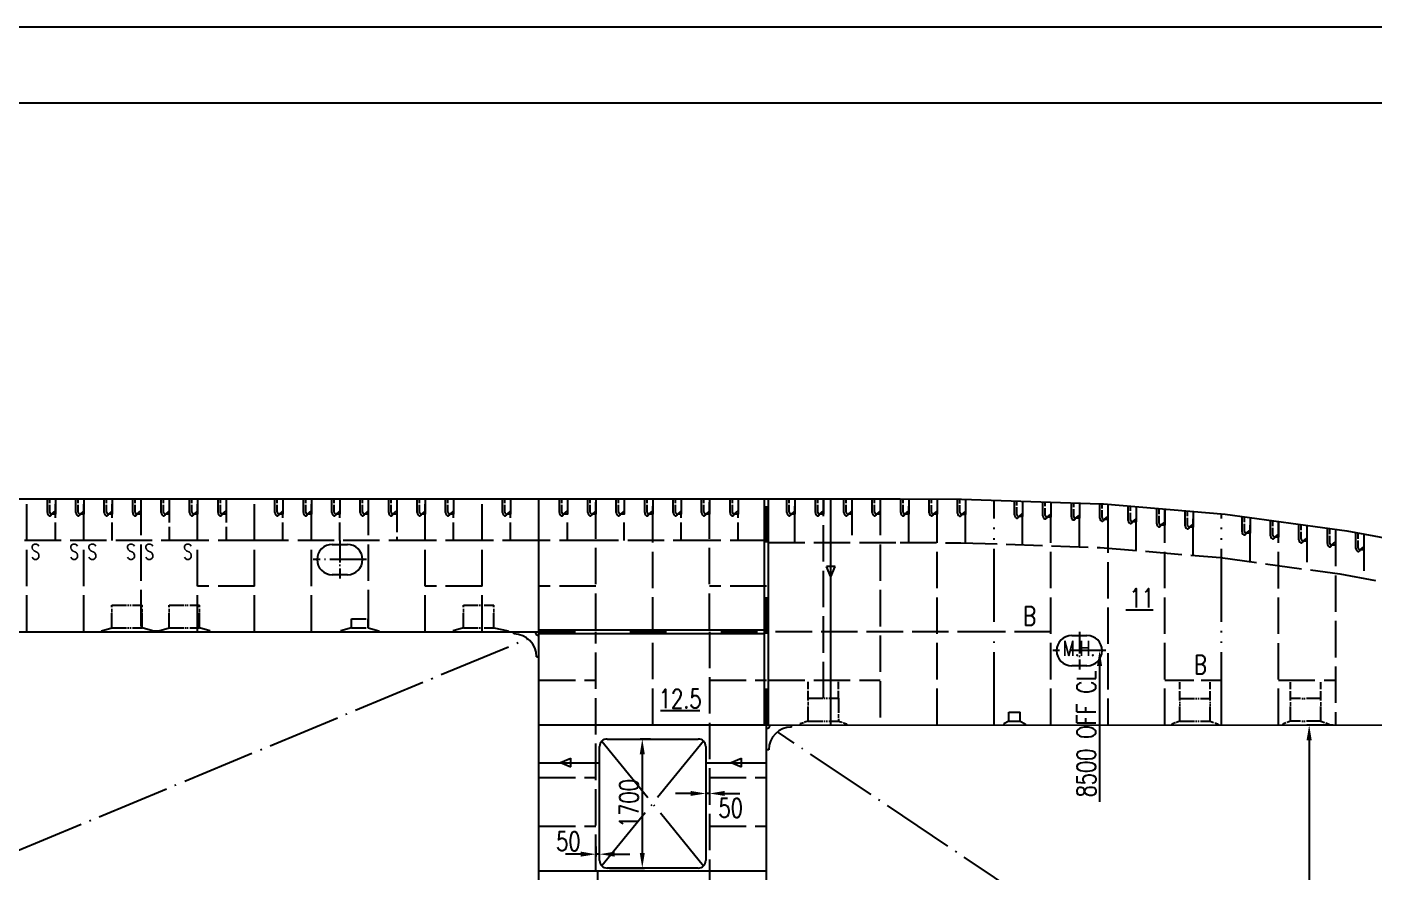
# Model space of a CAD drawing. Extents: x 373818 to 564480, y 322172 to 634257.
# Drawn here: x 514346 to 532106, y 484344 to 495477 of the extents above; entities that cross this region are included whole.
import ezdxf

# ---------------------------------------------------------------- set-up
doc = ezdxf.new("R2010")
doc.units = 0
doc.header["$LTSCALE"] = 40
doc.header["$MEASUREMENT"] = 0
for name, pattern in [('ACAD_ISO02W100', [15, 12, -3]), ('ACAD_ISO03W100', [30, 12, -18]), ('ACAD_ISO04W100', [30.5, 24, -3, 0.5, -3]), ('ACAD_ISO05W100', [34, 24, -3, 0.5, -3, 0.5, -3])]:
    doc.linetypes.add(name, pattern=pattern)
doc.layers.get('0').update_dxf_attribs({"linetype": 'CONTINUOUS'})
doc.layers.get('DEFPOINTS').update_dxf_attribs({"linetype": 'CONTINUOUS'})
for name, color, linetype in [('01CONTINUOUS', 2, 'CONTINUOUS'), ('BT_ENG', 7, 'CONTINUOUS'), ('C-CEN', 4, 'ACAD_ISO04W100'), ('C-CON', 4, 'CONTINUOUS'), ('C-DAS', 4, 'ACAD_ISO02W100'), ('C-PH', 4, 'ACAD_ISO05W100'), ('Y-CON', 2, 'CONTINUOUS'), ('Y-DAS', 2, 'ACAD_ISO02W100'), ('Y-H', 2, 'ACAD_ISO03W100'), ('Y-PH', 2, 'ACAD_ISO05W100')]:
    doc.layers.add(name, color=color, linetype=linetype)
doc.styles.add('ROMANS', font='romans.shx', dxfattribs={"width": 0.75, "height": 250, "bigfont": 'hzdx.shx'})
doc.dimstyles.new('DM-100', dxfattribs={"dimscale": 0, "dimtxt": 250, "dimasz": 200, "dimexe": 30, "dimexo": 30, "dimgap": 50, "dimtad": 1, "dimdec": 0, "dimzin": 0, "dimdsep": 46, "dimtxsty": 'ROMANS', "dimcen": 0, "dimclrd": 1, "dimclre": 1, "dimclrt": 1, "dimadec": 0, "dimazin": 0, "dimtfac": 1, "dimtdec": 0, "dimtmove": 0, "dimatfit": 3, "dimfxl": 0, "dimtolj": 1, "dimtzin": 0, "dimarcsym": 0})

# ---------------------------------------------------------------- blocks, each defined once
blk = doc.blocks.new('*D8')
at = {"color": 1, "linetype": 'ByBlock', "transparency": 16777216}
for p, q in [((531566, 486281), (531221, 486281)), ((531251, 486081), (531251, 478960)), ((531566, 478760), (531221, 478760))]:
    blk.add_line(p, q, dxfattribs=at)
for points in [[(531217, 486081), (531284, 486081), (531251, 486281)], [(531217, 478960), (531284, 478960), (531251, 478760)]]:
    blk.add_solid(points, dxfattribs=at)
at = {"layer": 'DEFPOINTS', "color": 0, "linetype": 'ByBlock', "transparency": 16777216}
for p in [(531596, 486281), (531251, 478760), (531596, 478760)]:
    blk.add_point(p, dxfattribs=at)
at = {"color": 1, "linetype": 'ByBlock', "transparency": 16777216, "insert": (531076, 482521), "char_height": 250, "attachment_point": 5, "rotation": 90, "style": 'ROMANS'}
blk.add_mtext('\\A1;7508', dxfattribs=at)
blk = doc.blocks.new('A$C75882CA2')
at = {"layer": 'C-CON'}
for p, q in [((0, 57), (136, 114)), ((0, 57), (136, 0)), ((136, 0), (136, 114))]:
    blk.add_line(p, q, dxfattribs=at)
blk = doc.blocks.new('*D45')
at = {"color": 1, "linetype": 'ByBlock', "transparency": 16777216}
for p, q in [((522459, 485896), (522459, 484596)), ((522026, 484396), (522489, 484396))]:
    blk.add_line(p, q, dxfattribs=at)
for points in [[(522426, 485896), (522492, 485896), (522459, 486096)], [(522426, 484596), (522492, 484596), (522459, 484396)]]:
    blk.add_solid(points, dxfattribs=at)
at = {"layer": 'DEFPOINTS', "color": 0, "linetype": 'ByBlock', "transparency": 16777216}
for p in [(521996, 486096), (521996, 484396), (522459, 484396)]:
    blk.add_point(p, dxfattribs=at)
at = {"color": 1, "linetype": 'ByBlock', "transparency": 16777216, "insert": (522284, 485246), "char_height": 250, "attachment_point": 5, "rotation": 90, "style": 'ROMANS'}
blk.add_mtext('\\A1;1700', dxfattribs=at)
blk = doc.blocks.new('*D46')
at = {"color": 1, "linetype": 'ByBlock', "transparency": 16777216}
for p, q in [((523296, 485481), (523296, 485349)), ((523096, 485379), (522896, 485379)), ((523346, 485379), (523296, 485379)), ((523346, 485379), (523296, 485379)), ((523546, 485379), (523746, 485379))]:
    blk.add_line(p, q, dxfattribs=at)
for points in [[(523096, 485412), (523096, 485346), (523296, 485379)], [(523546, 485412), (523546, 485346), (523346, 485379)]]:
    blk.add_solid(points, dxfattribs=at)
at = {"layer": 'DEFPOINTS', "color": 0, "linetype": 'ByBlock', "transparency": 16777216}
for p in [(523296, 485511), (523346, 485511), (523296, 485379)]:
    blk.add_point(p, dxfattribs=at)
at = {"color": 1, "linetype": 'ByBlock', "transparency": 16777216, "insert": (523624, 485188), "char_height": 250, "attachment_point": 5, "style": 'ROMANS'}
blk.add_mtext('\\A1;50', dxfattribs=at)
blk = doc.blocks.new('*D47')
at = {"color": 1, "linetype": 'ByBlock', "transparency": 16777216}
for p, q in [((521846, 484682), (521846, 484549)), ((521646, 484579), (521446, 484579)), ((521896, 484579), (521846, 484579)), ((521896, 484579), (521846, 484579)), ((522096, 484579), (522296, 484579))]:
    blk.add_line(p, q, dxfattribs=at)
for points in [[(521646, 484613), (521646, 484546), (521846, 484579)], [(522096, 484613), (522096, 484546), (521896, 484579)]]:
    blk.add_solid(points, dxfattribs=at)
at = {"layer": 'DEFPOINTS', "color": 0, "linetype": 'ByBlock', "transparency": 16777216}
for p in [(521846, 484712), (521896, 484712), (521846, 484579)]:
    blk.add_point(p, dxfattribs=at)
at = {"color": 1, "linetype": 'ByBlock', "transparency": 16777216, "insert": (521484, 484749), "char_height": 250, "attachment_point": 5, "style": 'ROMANS'}
blk.add_mtext('\\A1;50', dxfattribs=at)
blk = doc.blocks.new('0')
for p, q in [((-330, -30), (-330, 0)), ((-30, -330), (0, -330))]:
    blk.add_line(p, q)
blk.add_arc((-330, -330), 300, 0, 90)
blk = doc.blocks.new('A$C771200ED')
at = {"layer": 'C-CON', "linetype": 'ACAD_ISO05W100', "ltscale": 0.2}
for p, q in [((135, 350), (535, 350)), ((135, 50), (135, 350)), ((535, 50), (535, 350)), ((0, 12), (135, 50)), ((0, 12), (0, 0)), ((135, 50), (535, 50)), ((670, 12), (535, 50)), ((670, 12), (670, 0))]:
    blk.add_line(p, q, dxfattribs=at)

msp = doc.modelspace()

# ---------------------------------------------------------------- linework, layer by layer
at = {"color": 2}
msp.add_line((417794.48, 494477.25), (562894.48, 494477.25), dxfattribs=at)
for p, q in [((514616.41, 489078.44), (514616.41, 489260.36)), ((514991.41, 489078.44), (514991.41, 489260.36)), ((515366.41, 489078.44), (515366.41, 489260.36)), ((515741.41, 489078.44), (515741.41, 489260.36)), ((516116.41, 489078.44), (516116.41, 489260.36)), ((516491.41, 489078.44), (516491.41, 489260.36)), ((516866.41, 489078.44), (516866.41, 489260.36)), ((517616.41, 489078.44), (517616.41, 489260.36)), ((517991.41, 489078.44), (517991.41, 489260.36)), ((518366.41, 489078.44), (518366.41, 489260.36)), ((518741.41, 489078.44), (518741.41, 489260.36)), ((519116.41, 489078.44), (519116.41, 489260.36)), ((519491.41, 489078.44), (519491.41, 489260.36)), ((519866.41, 489078.44), (519866.41, 489260.36)), ((520616.41, 489078.44), (520616.41, 489260.36)), ((521366.41, 489078.44), (521366.41, 489260.36)), ((521741.41, 489078.44), (521741.41, 489260.36)), ((522116.41, 489078.44), (522116.41, 489260.36)), ((522491.41, 489078.44), (522491.41, 489260.36)), ((522866.41, 489078.44), (522866.41, 489260.36)), ((523241.41, 489078.44), (523241.41, 489260.36)), ((523616.41, 489078.44), (523616.41, 489260.36)), ((524071.41, 486283.31), (524071.41, 489260.36)), ((524121.63, 486283.3), (524121.41, 489260.36)), ((524366.41, 489078.44), (524366.41, 489260.36)), ((524741.41, 489078.44), (524741.41, 489260.36)), ((525116.41, 489078.44), (525116.41, 489260.36)), ((525491.41, 489078.44), (525491.41, 489260.36)), ((525866.41, 489078.44), (525866.41, 489260.36)), ((526241.41, 489076.27), (526241.41, 489258.19)), ((526616.41, 489073.03), (526616.41, 489254.95)), ((527366.41, 489047.94), (527366.41, 489229.86)), ((527741.41, 489035.39), (527741.41, 489217.31)), ((528116.41, 489022.84), (528116.41, 489204.76)), ((528491.41, 489006.25), (528491.41, 489195.73)), ((528866.41, 488974.64), (528866.41, 489165.41)), ((529241.41, 488933.42), (529241.41, 489133.8)), ((529616.41, 488906.42), (529616.41, 489102.19)), ((530366.41, 488826.88), (530366.41, 489027.43)), ((530741.41, 488774.59), (530741.41, 488976.43)), ((531116.41, 488722.3), (531116.41, 488925.44)), ((531491.41, 488670.02), (531491.41, 488874.44)), ((531866.41, 488608.35), (531866.41, 488817.54)), ((518371.41, 488660.36), (518571.41, 488660.36)), ((518571.41, 488260.36), (518371.41, 488260.36)), ((521096.41, 487535.36), (524071.41, 487535.36)), ((521096.41, 487485.36), (524071.41, 487485.36)), ((528121.41, 487460.36), (528321.41, 487460.36)), ((528321.41, 487060.36), (528121.41, 487060.36)), ((521996.41, 486096.36), (523196.41, 486096.36)), ((521896.41, 484496.36), (521896.41, 485996.36)), ((523296.41, 485996.36), (523296.41, 484496.36)), ((524096.41, 484356.36), (521096.41, 484356.36)), ((521871.41, 482499.36), (521871.41, 484356.36)), ((523196.41, 484396.36), (521996.41, 484396.36))]:
    msp.add_line(p, q)
at = {"color": 1}
for p, q in [((524945.62, 486283.03), (524946.41, 489260.36)), ((521896.41, 485779.8), (521096.41, 485779.8)), ((524096.41, 485779.8), (523296.41, 485779.8))]:
    msp.add_line(p, q, dxfattribs=at)
at = {"color": 0}
msp.add_line((516001.41, 487522.36), (516086.14, 487522.36), dxfattribs=at)
at = {"color": 1, "linetype": 'ByBlock'}
for p, q in [((528487.28, 487060.36), (528487.28, 485269.2)), ((522566.41, 486096.36), (522429.12, 486096.36))]:
    msp.add_line(p, q, dxfattribs=at)
at = {"ltscale": 0.5}
msp.add_line((530903.46, 486293.01), (530903.46, 486281.08), dxfattribs=at)
for centre, radius, start, end in [((514666.41, 489078.44), 50, 180, 220.300494), ((514647.35, 489062.27), 25, 220.300494, 355.621629), ((514671.41, 489085.36), 25, 180, 270), ((515041.41, 489078.44), 50, 180, 220.300494), ((515022.35, 489062.27), 25, 220.300494, 355.621629), ((515046.41, 489085.36), 25, 180, 270), ((515416.41, 489078.44), 50, 180, 220.300494), ((515397.35, 489062.27), 25, 220.300494, 355.621629), ((515421.41, 489085.36), 25, 180, 270), ((515791.41, 489078.44), 50, 180, 220.300494), ((515772.35, 489062.27), 25, 220.300494, 355.621629), ((515796.41, 489085.36), 25, 180, 270), ((516166.41, 489078.44), 50, 180, 220.300494), ((516147.35, 489062.27), 25, 220.300494, 355.621629), ((516171.41, 489085.36), 25, 180, 270), ((516541.41, 489078.44), 50, 180, 220.300494), ((516522.35, 489062.27), 25, 220.300494, 355.621629), ((516546.41, 489085.36), 25, 180, 270), ((516916.41, 489078.44), 50, 180, 220.300494), ((516897.35, 489062.27), 25, 220.300494, 355.621629), ((516921.41, 489085.36), 25, 180, 270), ((517666.41, 489078.44), 50, 180, 220.300494), ((517647.35, 489062.27), 25, 220.300494, 355.621629), ((517671.41, 489085.36), 25, 180, 270), ((518041.41, 489078.44), 50, 180, 220.300494), ((518022.35, 489062.27), 25, 220.300494, 355.621629), ((518046.41, 489085.36), 25, 180, 270), ((518416.41, 489078.44), 50, 180, 220.300494), ((518397.35, 489062.27), 25, 220.300494, 355.621629), ((518421.41, 489085.36), 25, 180, 270), ((518791.41, 489078.44), 50, 180, 220.300494), ((518772.35, 489062.27), 25, 220.300494, 355.621629), ((518796.41, 489085.36), 25, 180, 270), ((519166.41, 489078.44), 50, 180, 220.300494), ((519147.35, 489062.27), 25, 220.300494, 355.621629), ((519171.41, 489085.36), 25, 180, 270), ((519541.41, 489078.44), 50, 180, 220.300494), ((519522.35, 489062.27), 25, 220.300494, 355.621629), ((519546.41, 489085.36), 25, 180, 270), ((519916.41, 489078.44), 50, 180, 220.300494), ((519897.35, 489062.27), 25, 220.300494, 355.621629), ((519921.41, 489085.36), 25, 180, 270), ((520666.41, 489078.44), 50, 180, 220.300494), ((520647.35, 489062.27), 25, 220.300494, 355.621629), ((520671.41, 489085.36), 25, 180, 270), ((521416.41, 489078.44), 50, 180, 220.300494), ((521397.35, 489062.27), 25, 220.300494, 355.621629), ((521421.41, 489085.36), 25, 180, 270), ((521791.41, 489078.44), 50, 180, 220.300494), ((521772.35, 489062.27), 25, 220.300494, 355.621629), ((521796.41, 489085.36), 25, 180, 270), ((522166.41, 489078.44), 50, 180, 220.300494), ((522147.35, 489062.27), 25, 220.300494, 355.621629), ((522171.41, 489085.36), 25, 180, 270), ((522541.41, 489078.44), 50, 180, 220.300494), ((522522.35, 489062.27), 25, 220.300494, 355.621629), ((522546.41, 489085.36), 25, 180, 270), ((522916.41, 489078.44), 50, 180, 220.300494), ((522897.35, 489062.27), 25, 220.300494, 355.621629), ((522921.41, 489085.36), 25, 180, 270), ((523291.41, 489078.44), 50, 180, 220.300494), ((523272.35, 489062.27), 25, 220.300494, 355.621629), ((523296.41, 489085.36), 25, 180, 270), ((523666.41, 489078.44), 50, 180, 220.300494), ((523647.35, 489062.27), 25, 220.300494, 355.621629), ((523671.41, 489085.36), 25, 180, 270), ((524416.41, 489078.44), 50, 180, 220.300494), ((524397.35, 489062.27), 25, 220.300494, 355.621629), ((524421.41, 489085.36), 25, 180, 270), ((524791.41, 489078.44), 50, 180, 220.300494), ((524772.35, 489062.27), 25, 220.300494, 355.621629), ((524796.41, 489085.36), 25, 180, 270), ((525166.41, 489078.44), 50, 180, 220.300494), ((525147.35, 489062.27), 25, 220.300494, 355.621629), ((525171.41, 489085.36), 25, 180, 270), ((525541.41, 489078.44), 50, 180, 220.300494), ((525522.35, 489062.27), 25, 220.300494, 355.621629), ((525546.41, 489085.36), 25, 180, 270), ((525916.41, 489078.44), 50, 180, 220.300494), ((525897.35, 489062.27), 25, 220.300494, 355.621629), ((525921.41, 489085.36), 25, 180, 270), ((526291.41, 489076.27), 50, 180, 220.300494), ((526272.35, 489060.1), 25, 220.300494, 355.621629), ((526296.41, 489083.19), 25, 180, 270), ((526666.41, 489073.03), 50, 180, 220.300494), ((526647.35, 489056.86), 25, 220.300494, 355.621629), ((526671.41, 489079.95), 25, 180, 270), ((527416.41, 489047.94), 50, 180, 220.300494), ((527397.35, 489031.77), 25, 220.300494, 355.621629), ((527421.41, 489054.86), 25, 180, 270), ((527791.41, 489035.39), 50, 180, 220.300494), ((527772.35, 489019.22), 25, 220.300494, 355.621629), ((527796.41, 489042.31), 25, 180, 270), ((528166.41, 489022.84), 50, 180, 220.300494), ((528147.35, 489006.67), 25, 220.300494, 355.621629), ((528171.41, 489029.76), 25, 180, 270), ((528541.41, 489006.25), 50, 180, 220.300494), ((528522.35, 488990.08), 25, 220.300494, 355.621629), ((528546.41, 489013.17), 25, 180, 270), ((528916.41, 488974.64), 50, 180, 220.300494), ((528897.35, 488958.47), 25, 220.300494, 355.621629), ((528921.41, 488981.56), 25, 180, 270), ((529291.41, 488933.42), 50, 180, 220.300494), ((529296.41, 488940.34), 25, 180, 270), ((529272.35, 488917.25), 25, 220.300494, 355.621629), ((529666.41, 488906.42), 50, 180, 220.300494), ((529647.35, 488890.25), 25, 220.300494, 355.621629), ((529671.41, 488913.34), 25, 180, 270), ((530416.41, 488826.88), 50, 180, 220.300494), ((530397.35, 488810.71), 25, 220.300494, 355.621629), ((530421.41, 488833.8), 25, 180, 270), ((530791.41, 488774.59), 50, 180, 220.300494), ((530772.35, 488758.42), 25, 220.300494, 355.621629), ((530796.41, 488781.51), 25, 180, 270), ((518371.41, 488460.36), 200, 90, 270), ((518571.41, 488460.36), 200, 270, 90), ((531166.41, 488722.3), 50, 180, 220.300494), ((531147.35, 488706.13), 25, 220.300494, 355.621629), ((531171.41, 488729.23), 25, 180, 270), ((531541.41, 488670.02), 50, 180, 220.300494), ((531522.35, 488653.85), 25, 220.300494, 355.621629), ((531546.41, 488676.94), 25, 180, 270), ((531916.41, 488608.35), 50, 180, 220.300494), ((531897.35, 488592.18), 25, 220.300494, 355.621629), ((531921.41, 488615.27), 25, 180, 270), ((521096.41, 487510.36), 50, 180, 270), ((528121.41, 487260.36), 200, 90, 270), ((528321.41, 487260.36), 200, 270, 90), ((524096.41, 486283.31), 50, 270, 359.981314), ((521996.41, 485996.36), 100, 90, 180), ((523196.41, 485996.36), 100, 0, 90), ((521996.41, 484496.36), 100, 180, 270), ((523196.41, 484496.36), 100, 270, 0)]:
    msp.add_arc(centre, radius, start, end)
at = {"color": 1, "linetype": 'ByBlock'}
for points in [[(528453.94, 487060.36), (528520.61, 487060.36), (528487.28, 487260.36)], [(522425.79, 485896.36), (522492.46, 485896.36), (522459.12, 486096.36)]]:
    msp.add_solid(points, dxfattribs=at)
at = {"layer": '01CONTINUOUS'}
for p, q in [((521096.41, 486283.31), (524096.41, 486283.31)), ((524096.41, 486283.31), (536846.41, 486279.13)), ((524096.41, 471237.41), (524096.41, 486283.31))]:
    msp.add_line(p, q, dxfattribs=at)
at = {"layer": 'BT_ENG'}
msp.add_line((415294.48, 495477.25), (563894.48, 495477.25), dxfattribs=at)
at = {"layer": 'C-CEN', "ltscale": 0.3}
for p, q in [((518471.41, 488710.36), (518471.41, 488210.36)), ((528221.41, 487510.36), (528221.41, 487010.36))]:
    msp.add_line(p, q, dxfattribs=at)
at = {"layer": 'C-CEN', "ltscale": 0.5}
for p, q in [((518821.41, 488460.36), (518121.41, 488460.36)), ((528571.41, 487260.36), (527871.41, 487260.36))]:
    msp.add_line(p, q, dxfattribs=at)
at = {"layer": 'C-CEN'}
for p, q in [((479243.94, 470102.24), (520948.89, 487418.48)), ((542700.6, 473813.55), (524242.13, 486190.04)), ((521925.7, 486067.07), (523267.12, 484425.65)), ((523267.12, 486067.07), (521925.7, 484425.65))]:
    msp.add_line(p, q, dxfattribs=at)
at = {"layer": 'C-CON', "linetype": 'ACAD_ISO05W100', "ltscale": 0.2}
for p, q in [((520101.41, 487860.36), (520501.41, 487860.36)), ((520101.41, 487560.36), (520101.41, 487860.36)), ((520501.41, 487560.36), (520501.41, 487860.36)), ((518625.62, 487560.36), (518485.62, 487522.36)), ((518485.62, 487522.36), (518485.62, 487510.36)), ((518625.62, 487560.36), (518625.62, 487680.36)), ((518625.62, 487680.36), (518845.62, 487680.36)), ((518625.62, 487560.36), (518845.62, 487560.36)), ((518845.62, 487560.36), (518845.62, 487680.36)), ((518845.62, 487560.36), (518985.62, 487522.36)), ((518985.62, 487522.36), (518985.62, 487510.36)), ((520101.41, 487560.36), (519966.41, 487522.36)), ((519966.41, 487522.36), (519966.41, 487510.36)), ((520101.41, 487560.36), (520501.41, 487560.36)), ((520501.41, 487560.36), (520691.41, 487522.36)), ((520691.41, 487522.36), (520691.41, 487510.36)), ((524646.53, 486333.14), (524646.63, 486633.14)), ((524646.63, 486633.14), (525046.56, 486633)), ((525046.56, 486633.05), (525046.46, 486333.05)), ((529546.46, 486331.42), (529546.56, 486631.42)), ((529546.56, 486631.46), (529946.56, 486631.33)), ((529946.46, 486331.33), (529946.56, 486631.33)), ((531406.56, 486631.17), (531006.56, 486631.04)), ((531006.66, 486331.04), (531006.56, 486631.04)), ((531406.66, 486331.17), (531406.56, 486631.17)), ((527291.84, 486332.26), (527291.88, 486452.26)), ((527291.88, 486452.26), (527441.88, 486452.21)), ((527441.84, 486332.21), (527441.88, 486452.21)), ((524646.53, 486333.14), (525046.56, 486333)), ((527291.84, 486332.26), (527224.99, 486294.28)), ((527224.99, 486294.28), (527224.99, 486282.28)), ((527291.84, 486332.26), (527441.84, 486332.21)), ((527441.84, 486332.21), (527504.99, 486294.19)), ((527504.99, 486294.19), (527504.99, 486282.19)), ((529546.56, 486331.46), (529946.46, 486331.33)), ((531406.66, 486331.17), (531006.56, 486331.04))]:
    msp.add_line(p, q, dxfattribs=at)
at = {"layer": 'C-CON'}
msp.add_line((522697.3, 486471.54), (523217.65, 486471.54), dxfattribs=at)
at = {"layer": 'C-CON', "linetype": 'ACAD_ISO05W100', "ltscale": 0.05}
for p, q in [((524539.65, 486295.17), (524539.64, 486283.17)), ((524646.53, 486333.14), (524539.65, 486295.17)), ((525046.46, 486333.05), (525149.58, 486295.02)), ((525149.58, 486295.02), (525149.58, 486283.02)), ((529546.46, 486331.42), (529439.58, 486293.45)), ((529439.58, 486293.45), (529439.58, 486281.45)), ((529946.46, 486331.33), (530049.65, 486293.3)), ((530049.65, 486293.3), (530049.65, 486281.3)), ((531006.66, 486331.04), (530903.46, 486293.01)), ((531406.66, 486331.17), (531513.46, 486293.21)), ((531513.46, 486293.21), (531513.47, 486281.21))]:
    msp.add_line(p, q, dxfattribs=at)
at = {"layer": 'C-DAS', "ltscale": 0.2}
for p, q in [((514646.41, 489085.36), (514646.41, 489260.36)), ((515021.41, 489085.36), (515021.41, 489260.36)), ((515396.41, 489085.36), (515396.41, 489260.36)), ((515771.41, 489085.36), (515771.41, 489260.36)), ((516146.41, 489085.36), (516146.41, 489260.36)), ((516521.41, 489085.36), (516521.41, 489260.36)), ((516896.41, 489085.36), (516896.41, 489260.36)), ((517646.41, 489085.36), (517646.41, 489260.36)), ((518021.41, 489085.36), (518021.41, 489260.36)), ((518396.41, 489085.36), (518396.41, 489260.36)), ((518771.41, 489085.36), (518771.41, 489260.36)), ((519146.41, 489085.36), (519146.41, 489260.36)), ((519521.41, 489085.36), (519521.41, 489260.36)), ((519896.41, 489085.36), (519896.41, 489260.36)), ((520646.41, 489085.36), (520646.41, 489260.36)), ((521396.41, 489085.36), (521396.41, 489260.36)), ((521771.41, 489085.36), (521771.41, 489260.36)), ((522146.41, 489085.36), (522146.41, 489260.36)), ((522521.41, 489085.36), (522521.41, 489260.36)), ((522896.41, 489085.36), (522896.41, 489260.36)), ((523271.41, 489085.36), (523271.41, 489260.36)), ((523646.41, 489085.36), (523646.41, 489260.36)), ((524396.41, 489085.36), (524396.41, 489260.36)), ((524771.41, 489085.36), (524771.41, 489260.36)), ((525146.41, 489085.36), (525146.41, 489260.36)), ((525521.41, 489085.36), (525521.41, 489260.36)), ((525896.41, 489085.36), (525896.41, 489260.36)), ((526271.41, 489083.19), (526271.41, 489258.19)), ((526646.41, 489079.95), (526646.41, 489254.95)), ((527396.41, 489054.86), (527396.41, 489229.86)), ((527771.41, 489042.31), (527771.41, 489217.31)), ((528146.41, 489029.76), (528146.41, 489204.76)), ((528521.41, 489013.17), (528521.41, 489194.07)), ((528896.41, 488981.56), (528896.41, 489162.88)), ((529271.41, 488940.34), (529271.41, 489131.27)), ((529646.41, 488913.34), (529646.41, 489099.66)), ((530396.41, 488833.8), (530396.41, 489023.35)), ((530771.41, 488781.51), (530771.41, 488972.36)), ((531146.41, 488729.23), (531146.41, 488921.36)), ((531521.41, 488676.94), (531521.41, 488870.36)), ((531896.41, 488615.27), (531896.41, 488811.98))]:
    msp.add_line(p, q, dxfattribs=at)
at = {"layer": 'C-DAS'}
for p, q in [((515096.41, 487510.36), (515096.41, 489260.36)), ((515846.41, 489260.36), (515846.41, 487510.36)), ((516596.41, 487510.36), (516596.41, 489260.36)), ((518096.41, 487510.36), (518096.41, 489260.36)), ((518846.41, 489260.36), (518846.41, 487510.36)), ((519596.41, 487510.36), (519596.41, 489260.36)), ((521846.41, 487535.36), (521846.41, 489260.36)), ((521846.41, 488780.36), (521846.41, 489210.36)), ((522596.41, 486283.31), (522596.41, 489260.36)), ((523346.41, 487535.36), (523346.41, 489260.36)), ((524471.41, 488685.36), (524471.41, 489260.36)), ((524846.41, 486633.07), (524846.41, 489260.36)), ((525221.41, 489260.36), (525221.41, 488685.36)), ((525596.41, 489260.36), (525596.41, 486282.81)), ((525971.41, 488684.85), (525971.41, 489260.36)), ((529346.41, 486281.59), (529346.41, 489115.34)), ((526346.41, 486282.57), (526346.41, 489098.19)), ((526721.41, 488679.63), (526721.41, 489094.95)), ((527471.41, 488654.54), (527471.41, 489069.86)), ((527846.41, 486282.08), (527846.41, 489057.31)), ((528221.41, 488629.44), (528221.41, 489044.76)), ((528596.41, 489028.17), (528596.41, 486281.83)), ((528971.41, 488579.52), (528971.41, 488996.56)), ((529721.41, 488516.29), (529721.41, 489088.34)), ((530471.41, 488432.86), (530471.41, 489008.8)), ((530846.41, 486281.1), (530846.41, 488956.51)), ((531221.41, 488904.23), (531221.41, 488330.86)), ((531596.41, 488851.94), (531596.41, 486280.85)), ((531971.41, 488790.27), (531971.41, 488213.32)), ((516596.41, 488710.36), (506096.41, 488710.36)), ((519596.41, 488710.36), (517346.41, 488710.36)), ((521096.41, 488710.36), (520346.41, 488710.36)), ((523346.41, 488710.36), (521846.41, 488710.36)), ((521846.41, 484356.36), (521846.41, 487510.36)), ((523346.41, 487510.36), (523346.41, 481855.36)), ((524121.63, 486870.36), (525596.63, 486870.36)), ((530846.63, 486870.36), (531596.63, 486870.36))]:
    msp.add_line(p, q, dxfattribs=at)
msp.add_lwpolyline([(524121.41, 488685.36), (525857.13, 488685.36), (526656.52, 488681.8), (528469.71, 488621.13), (528497.17, 488619.5), (530080.48, 488486.03), (531655.27, 488271.86), (533193.85, 487986.96), (534854.38, 487600.56), (536387.45, 487175.54), (538056.26, 486631.73), (538346.41, 486522.89)], dxfattribs=at)
at = {"layer": 'C-PH'}
msp.add_line((529194.31, 487795.57), (528835.44, 487795.57), dxfattribs=at)
at = {"layer": 'DEFPOINTS', "color": 0, "linetype": 'ByBlock'}
for p in [(522459.12, 486096.36), (522596.41, 486096.36), (523196.41, 484396.36)]:
    msp.add_point(p, dxfattribs=at)
at = {"layer": 'Y-CON'}
for p in [(449096.41, 487510.36), (521096.41, 470010.36)]:
    msp.add_line(p, (521096.41, 487510.36), dxfattribs=at)
for points in [[(474096.41, 489260.36), (513496.41, 489260.36), (515496.41, 489260.36), (518746.41, 489260.36), (520629.51, 489260.36), (521996.41, 489260.36), (525858.41, 489260.36), (526667.41, 489256.76), (528496.41, 489195.56), (528538.41, 489193.06), (530143.41, 489057.76), (531746.41, 488839.76), (533311.41, 488549.96)], [(514721.41, 489260.36), (514721.41, 489060.36), (514671.41, 489060.36), (514721.41, 489100.36)], [(515096.41, 489260.36), (515096.41, 489060.36), (515046.41, 489060.36), (515096.41, 489100.36)], [(515471.41, 489260.36), (515471.41, 489060.36), (515421.41, 489060.36), (515471.41, 489100.36)], [(515846.41, 489260.36), (515846.41, 489060.36), (515796.41, 489060.36), (515846.41, 489100.36)], [(516221.41, 489260.36), (516221.41, 489060.36), (516171.41, 489060.36), (516221.41, 489100.36)], [(516596.41, 489260.36), (516596.41, 489060.36), (516546.41, 489060.36), (516596.41, 489100.36)], [(516971.41, 489260.36), (516971.41, 489060.36), (516921.41, 489060.36), (516971.41, 489100.36)], [(517721.41, 489260.36), (517721.41, 489060.36), (517671.41, 489060.36), (517721.41, 489100.36)], [(518096.41, 489260.36), (518096.41, 489060.36), (518046.41, 489060.36), (518096.41, 489100.36)], [(518471.41, 489260.36), (518471.41, 489060.36), (518421.41, 489060.36), (518471.41, 489100.36)], [(518846.41, 489260.36), (518846.41, 489060.36), (518796.41, 489060.36), (518846.41, 489100.36)], [(519221.41, 489260.36), (519221.41, 489060.36), (519171.41, 489060.36), (519221.41, 489100.36)], [(519596.41, 489260.36), (519596.41, 489060.36), (519546.41, 489060.36), (519596.41, 489100.36)], [(519971.41, 489260.36), (519971.41, 489060.36), (519921.41, 489060.36), (519971.41, 489100.36)], [(520721.41, 489260.36), (520721.41, 489060.36), (520671.41, 489060.36), (520721.41, 489100.36)], [(521471.41, 489260.36), (521471.41, 489060.36), (521421.41, 489060.36), (521471.41, 489100.36)], [(521846.41, 489260.36), (521846.41, 489060.36), (521796.41, 489060.36), (521846.41, 489100.36)], [(522221.41, 489260.36), (522221.41, 489060.36), (522171.41, 489060.36), (522221.41, 489100.36)], [(522596.41, 489260.36), (522596.41, 489060.36), (522546.41, 489060.36), (522596.41, 489100.36)], [(522971.41, 489260.36), (522971.41, 489060.36), (522921.41, 489060.36), (522971.41, 489100.36)], [(523346.41, 489260.36), (523346.41, 489060.36), (523296.41, 489060.36), (523346.41, 489100.36)], [(523721.41, 489260.36), (523721.41, 489060.36), (523671.41, 489060.36), (523721.41, 489100.36)], [(524471.41, 489260.36), (524471.41, 489060.36), (524421.41, 489060.36), (524471.41, 489100.36)], [(524846.41, 489260.36), (524846.41, 489060.36), (524796.41, 489060.36), (524846.41, 489100.36)], [(525221.41, 489260.36), (525221.41, 489060.36), (525171.41, 489060.36), (525221.41, 489100.36)], [(525596.41, 489260.36), (525596.41, 489060.36), (525546.41, 489060.36), (525596.41, 489100.36)], [(525971.41, 489260.36), (525971.41, 489060.36), (525921.41, 489060.36), (525971.41, 489100.36)], [(526346.41, 489258.19), (526346.41, 489058.19), (526296.41, 489058.19), (526346.41, 489098.19)], [(526721.41, 489254.95), (526721.41, 489054.95), (526671.41, 489054.95), (526721.41, 489094.95)], [(527471.41, 489229.86), (527471.41, 489029.86), (527421.41, 489029.86), (527471.41, 489069.86)], [(527846.41, 489217.31), (527846.41, 489017.31), (527796.41, 489017.31), (527846.41, 489057.31)], [(528221.41, 489204.76), (528221.41, 489004.76), (528171.41, 489004.76), (528221.41, 489044.76)], [(528596.41, 489188.17), (528596.41, 488988.17), (528546.41, 488988.17), (528596.41, 489028.17)], [(528971.41, 489156.56), (528971.41, 488956.56), (528921.41, 488956.56), (528971.41, 488996.56)], [(529346.41, 489115.34), (529346.41, 488915.34), (529296.41, 488915.34), (529346.41, 488955.34)], [(529721.41, 489088.34), (529721.41, 488888.34), (529671.41, 488888.34), (529721.41, 488928.34)], [(530471.41, 489008.8), (530471.41, 488808.8), (530421.41, 488808.8), (530471.41, 488848.8)], [(530846.41, 488956.51), (530846.41, 488756.51), (530796.41, 488756.51), (530846.41, 488796.51)], [(531221.41, 488904.23), (531221.41, 488704.23), (531171.41, 488704.23), (531221.41, 488744.23)], [(531596.41, 488851.94), (531596.41, 488651.94), (531546.41, 488651.94), (531596.41, 488691.94)], [(531971.41, 488790.27), (531971.41, 488590.27), (531921.41, 488590.27), (531971.41, 488630.27)]]:
    msp.add_lwpolyline(points, dxfattribs=at)
at = {"layer": 'Y-DAS'}
for p, q in [((514346.41, 487510.36), (514346.41, 489260.36)), ((517346.41, 487510.36), (517346.41, 489260.36)), ((520346.41, 487510.36), (520346.41, 489260.36)), ((517346.41, 488710.36), (516596.41, 488710.36)), ((520346.41, 488710.36), (519596.41, 488710.36)), ((521846.41, 488710.36), (521096.41, 488710.36)), ((524096.41, 488710.36), (523346.41, 488710.36)), ((517346.41, 488110.36), (516596.41, 488110.36)), ((520346.41, 488110.36), (519596.41, 488110.36)), ((521846.41, 488110.36), (521096.41, 488110.36)), ((524096.41, 488110.36), (523346.41, 488110.36)), ((527096.41, 487510.36), (524121.41, 487510.36)), ((527846.41, 487510.36), (527096.41, 487510.36)), ((521096.41, 486870.36), (521846.41, 486870.36)), ((523346.41, 486870.36), (524096.41, 486870.36)), ((521096.41, 485590.36), (521846.41, 485590.36)), ((523346.41, 485590.36), (524096.41, 485590.36)), ((521096.41, 484950.36), (521846.41, 484950.36)), ((523346.41, 484950.36), (524096.41, 484950.36))]:
    msp.add_line(p, q, dxfattribs=at)
at = {"layer": 'Y-DAS', "ltscale": 0.5}
for p, q in [((514721.41, 488710.36), (514721.41, 489190.36)), ((515471.41, 488710.36), (515471.41, 489190.36)), ((516221.41, 489190.36), (516221.41, 488710.36)), ((516971.41, 489190.36), (516971.41, 488710.36)), ((517721.41, 488710.36), (517721.41, 489060.36)), ((518471.41, 488710.36), (518471.41, 489060.36)), ((519221.41, 489060.36), (519221.41, 488710.36)), ((519971.41, 488710.36), (519971.41, 489060.36)), ((520721.41, 488710.36), (520721.41, 489060.36)), ((521471.41, 488710.36), (521471.41, 489010.36)), ((522221.41, 488710.36), (522221.41, 489010.36)), ((522971.41, 488710.36), (522971.41, 489060.36)), ((523721.41, 488710.36), (523721.41, 489060.36))]:
    msp.add_line(p, q, dxfattribs=at)
at = {"layer": 'Y-DAS', "ltscale": 0.6}
for p in [(521096.41, 487510.36), (521096.41, 487660.36)]:
    msp.add_line(p, (521096.41, 489260.36), dxfattribs=at)
at = {"layer": 'Y-DAS', "ltscale": 0.2}
for p, q in [((524646.63, 486633.14), (524646.63, 486870.36)), ((525046.56, 486633), (525046.56, 486870.23)), ((529546.56, 486631.42), (529546.56, 486870.36)), ((529946.56, 486631.42), (529946.56, 486870.36)), ((531006.56, 486631.04), (531006.56, 486870.23)), ((531406.56, 486631.17), (531406.56, 486870.36))]:
    msp.add_line(p, q, dxfattribs=at)
at = {"layer": 'Y-DAS', "ltscale": 0.8}
msp.add_line((529346.63, 486870.36), (530096.63, 486870.36), dxfattribs=at)
at = {"layer": 'Y-H'}
for p, q in [((524096.63, 486283.31), (524096.41, 489260.36)), ((521096.41, 487510.36), (524071.41, 487510.36))]:
    msp.add_line(p, q, dxfattribs=at)
at = {"layer": 'Y-PH'}
for p, q in [((527096.41, 486282.32), (527096.41, 489242.41)), ((530096.41, 486281.34), (530096.41, 489054.64))]:
    msp.add_line(p, q, dxfattribs=at)

# ---------------------------------------------------------------- block references
for name, p in [('A$C771200ED', (515331.41, 487510.36)), ('A$C771200ED', (516086.14, 487510.36)), ('0', (521096.41, 487510.36))]:
    msp.add_blockref(name, p)
at = {"rotation": 90}
msp.add_blockref('0', (524096.41, 486283.31), dxfattribs=at)
at = {"layer": 'C-CON', "rotation": 90}
msp.add_blockref('A$C75882CA2', (525003.44, 488234.71), dxfattribs=at)
at = {"layer": 'C-CON'}
for p in [(521379.1, 485728.82), (523629.1, 485728.82)]:
    msp.add_blockref('A$C75882CA2', p, dxfattribs=at)

# ---------------------------------------------------------------- texts
at = {"char_height": 200, "attachment_point": 5, "style": 'ROMANS'}
for s, insert in [('S', (514459.19, 488563.41)), ('S', (514968.3, 488563.41)), ('S', (515209.19, 488563.41)), ('S', (515718.3, 488563.41)), ('S', (515959.19, 488563.41)), ('S', (516468.3, 488563.41)), ('M.H.', (528218.18, 487290.73))]:
    msp.add_mtext(s, dxfattribs=dict(at, insert=insert))
at = {"char_height": 250, "width": 4189.5335, "attachment_point": 1, "style": 'ROMANS'}
for s, insert in [('11', (528882.51, 488078.79)), ('B', (527481.02, 487841.92)), ('B', (529731.23, 487201.92)), ('12.5', (522678.5, 486751.86))]:
    msp.add_mtext(s, dxfattribs=dict(at, insert=insert))
at = {"color": 1, "linetype": 'ByBlock', "insert": (528312.28, 486163.2), "char_height": 250, "attachment_point": 5, "rotation": 90, "style": 'ROMANS'}
msp.add_mtext('8500 OFF CL', dxfattribs=at)

# ---------------------------------------------------------------- dimensions: what is measured, and where the dimension line sits
dim = msp.add_linear_dim(base=(522459.12, 484396.36), p1=(521996.41, 486096.36), p2=(521996.41, 484396.36), angle=90, dimstyle='DM-100', override={"dimscale": 1, "dimse1": 1, "dimtmove": 1})
dim.commit()
dim.dimension.update_dxf_attribs({"geometry": '*D45', "text_midpoint": (522284.12, 485246.36)})
for base, p1, p2, picture, middle in [((523296.41, 485378.91), (523346.41, 485511.01), (523296.41, 485511.01), '*D46', (523624.21, 485187.84)), ((521846.41, 484579.43), (521896.41, 484711.53), (521846.41, 484711.53), '*D47', (521484.3, 484749.39))]:
    dim = msp.add_linear_dim(base=base, p1=p1, p2=p2, dimstyle='DM-100', override={"dimscale": 1, "dimse1": 1, "dimtmove": 1})
    dim.commit()
    dim.dimension.update_dxf_attribs({"geometry": picture, "text_midpoint": middle, "dimtype": 160})
at = {"layer": 'C-CON'}
dim = msp.add_linear_dim(base=(531250.51, 478760.36), p1=(531596.41, 486280.85), p2=(531596.41, 478760.36), angle=90, text='7508', dimstyle='DM-100', override={"dimscale": 1, "dimtmove": 1}, dxfattribs=at)
dim.commit()
dim.dimension.update_dxf_attribs({"geometry": '*D8', "text_midpoint": (531075.51, 482520.6)})

doc.saveas('drawing.dxf')
